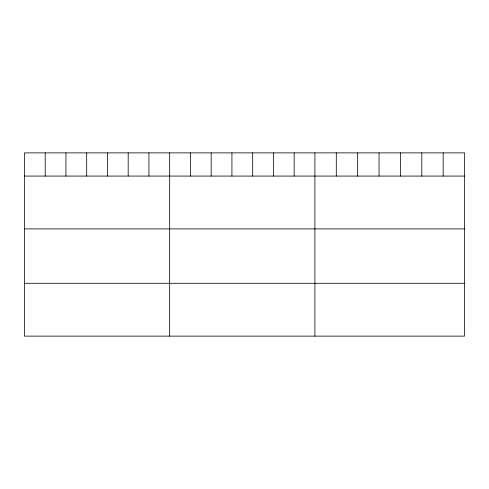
<?xml version="1.0" encoding="UTF-8"?>
<svg xmlns="http://www.w3.org/2000/svg" width="489" height="489" viewBox="0 0 489 489"><rect width="100%" height="100%" fill="white"/><g stroke="black" fill="none" stroke-linecap="round" stroke-linejoin="round"><path stroke-width="0.73" d="M464.55 176.071L464.55 336.126L24.45 336.126L24.45 152.874L464.55 152.874L464.55 176.071L24.45 176.071M24.45 228.889L464.55 228.889M24.45 283.308L464.55 283.308M443.175 152.874L443.175 176.071M421.799 152.874L421.799 176.071M400.424 152.874L400.424 176.071M379.042 152.874L379.042 176.071M357.667 152.874L357.667 176.071M336.291 152.874L336.291 176.071M314.916 152.874L314.916 336.126M294.17 152.874L294.17 176.071M273.418 152.874L273.418 176.071M252.672 152.874L252.672 176.071M231.927 152.874L231.927 176.071M211.181 152.874L211.181 176.071M190.429 152.874L190.429 176.071M169.683 152.874L169.683 336.126M148.937 152.874L148.937 176.071M128.185 152.874L128.185 176.071M107.439 152.874L107.439 176.071M86.694 152.874L86.694 176.071M65.948 152.874L65.948 176.071M45.196 152.874L45.196 176.071"/></g></svg>
